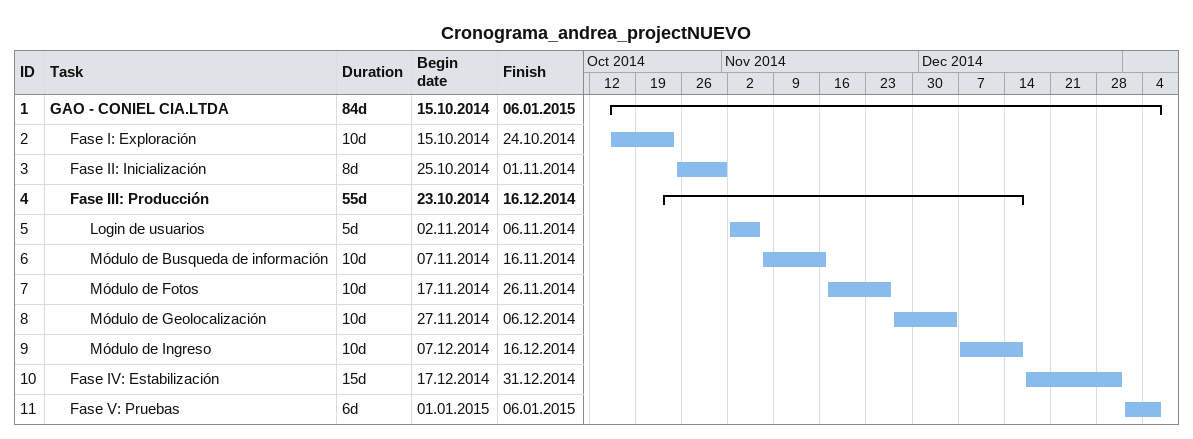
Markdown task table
Cronograma_andrea_projectNUEVO

| ID | Level | Task | Duration | Start | Finish |
|---|---|---|---|---|---|
| 1 | 1 | **GAO - CONIEL CIA.LTDA** | 84d | 2014-10-15 | 2015-01-06 |
| 2 | 2 | Fase I: Exploración | 10d | 2014-10-15 | 2014-10-24 |
| 3 | 2 | Fase II: Inicialización | 8d | 2014-10-25 | 2014-11-01 |
| 4 | 2 | **Fase III: Producción** | 55d | 2014-10-23 | 2014-12-16 |
| 5 | 3 | Login de usuarios | 5d | 2014-11-02 | 2014-11-06 |
| 6 | 3 | Módulo de Busqueda de información | 10d | 2014-11-07 | 2014-11-16 |
| 7 | 3 | Módulo de Fotos | 10d | 2014-11-17 | 2014-11-26 |
| 8 | 3 | Módulo de Geolocalización | 10d | 2014-11-27 | 2014-12-06 |
| 9 | 3 | Módulo de Ingreso | 10d | 2014-12-07 | 2014-12-16 |
| 10 | 2 | Fase IV: Estabilización | 15d | 2014-12-17 | 2014-12-31 |
| 11 | 2 | Fase V: Pruebas | 6d | 2015-01-01 | 2015-01-06 |
